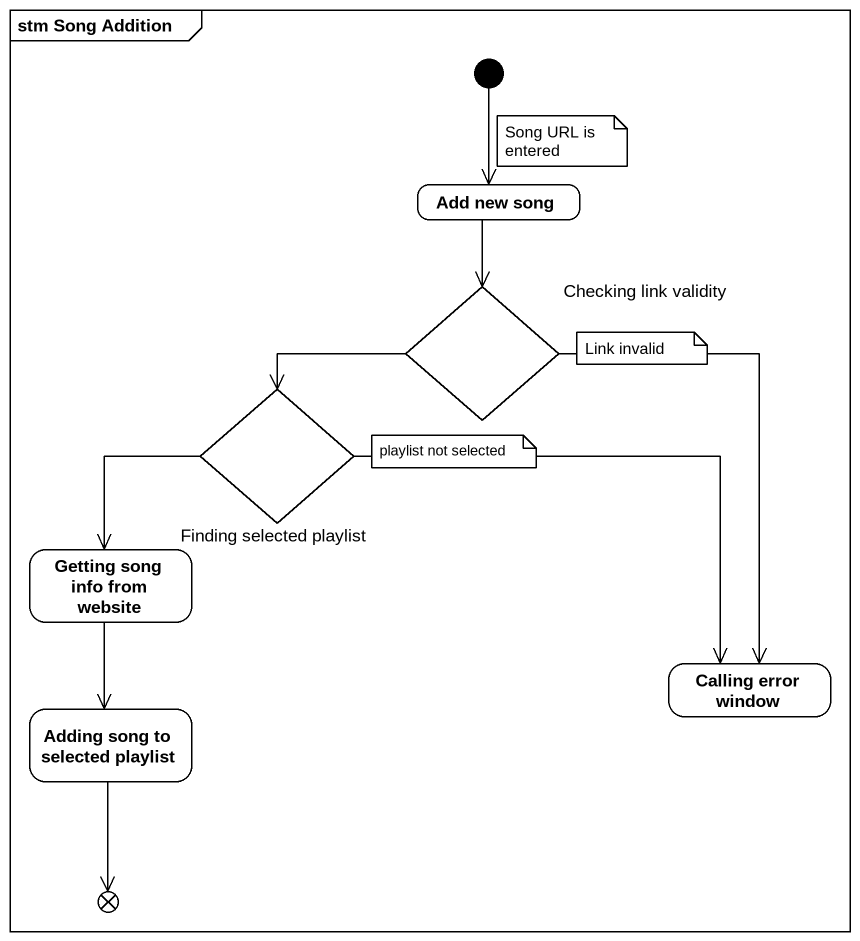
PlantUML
@startuml
mainframe stm Song Addition
hide empty description
state "Add new song" as Add_new_song
state "Checking link validity" as Checking_link_validity <<choice>>
state "Finding selected playlist" as Finding_selected_playlist <<choice>>
state "Getting song info from website" as Getting_song_info_from
state "Adding song to selected playlist" as Adding_song_to_selected
state "Calling error window" as Calling_error_window
state exit1 <<choice>>
[*] --> Add_new_song
Add_new_song --> Checking_link_validity
Checking_link_validity -left-> Finding_selected_playlist
Checking_link_validity --> Calling_error_window
Finding_selected_playlist --> Getting_song_info_from
Finding_selected_playlist -right-> Calling_error_window
Getting_song_info_from --> Adding_song_to_selected
Adding_song_to_selected --> exit1
note as N1
  Song URL is entered
end note
note as N2
  Link invalid
end note
note as N3
  playlist not selected
end note
@enduml
